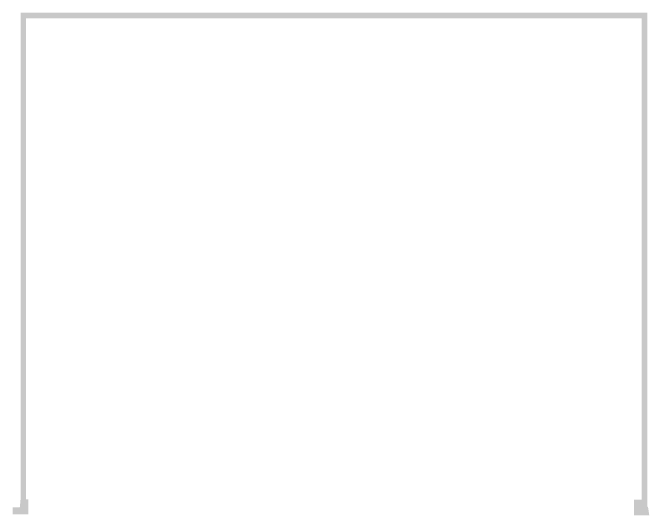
# Model space of a CAD drawing. Header units: millimetres. Extents: x -3817 to 677485, y -22715 to 103890.
# Drawn here: x 337513 to 338323, y 39349 to 39989 of the extents above; entities that cross this region are included whole.
import ezdxf

# ---------------------------------------------------------------- set-up
doc = ezdxf.new("R2010")
doc.units = ezdxf.units.MM
doc.layers.add('PDF _Сплошная заливка', color=7, linetype='Continuous', true_color=0xffffff)

msp = doc.modelspace()

# ---------------------------------------------------------------- hatches: boundary and pattern name
at = {"layer": 'PDF _Сплошная заливка', "transparency": 33554559}
for points in [[(338313.57, 39982.25), (338313.57, 39989.25), (337522.57, 39989.25), (337522.57, 39982.25), (337778.99, 39982.25)], [(337522.57, 39360.25), (337529.57, 39360.25), (337529.57, 39982.25), (337522.57, 39982.25), (337522.57, 39460.25)], [(338313.57, 39360.25), (338320.57, 39360.25), (338320.52, 39989.25), (338313.57, 39989.25), (338313.57, 39380.25)], [(337521.57, 39350.26), (337532.57, 39350.26), (337532.57, 39369.76), (337522.57, 39369.76), (337521.57, 39359.25), (337512.57, 39359.25), (337512.57, 39350.26), (337521.55, 39350.26)], [(338323.07, 39349.25), (338321.57, 39359.25), (338320.57, 39360.25), (338320.57, 39369.25), (338303.57, 39369.25), (338303.57, 39349.25), (338321.57, 39349.25)]]:
    msp.add_hatch(color=1, dxfattribs=at).paths.add_polyline_path(points)

doc.saveas('drawing.dxf')
